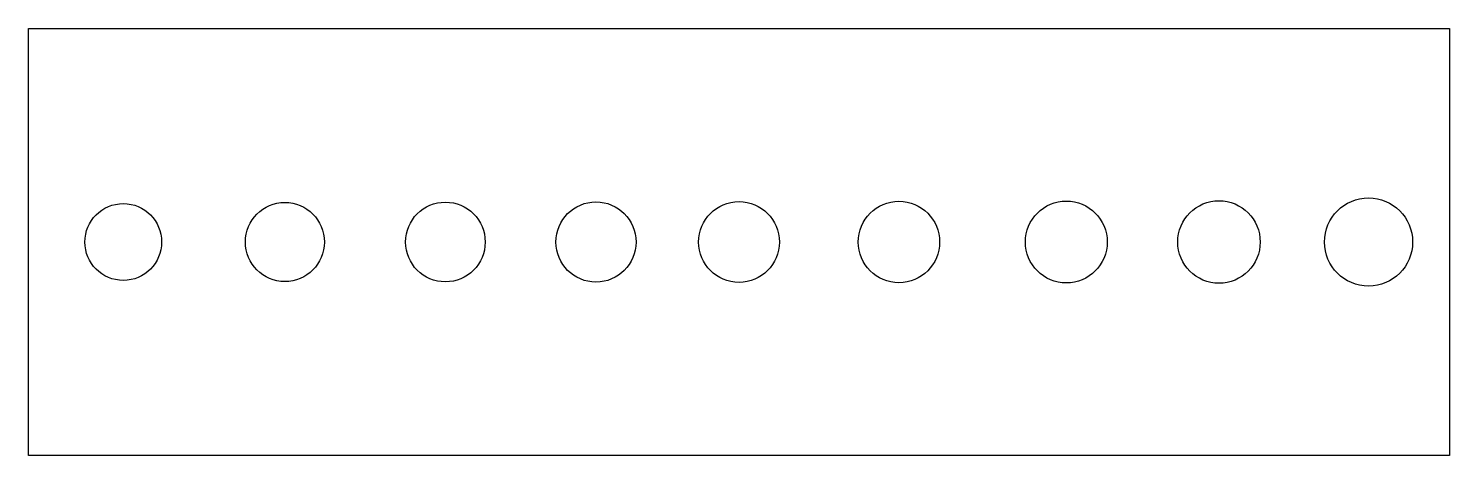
# Model space of a CAD drawing. Header units: centimetres. Extents: x -2.5 to 2.5, y -0.75 to 0.75.
import ezdxf

# ---------------------------------------------------------------- set-up
doc = ezdxf.new("R2010")
doc.units = ezdxf.units.CM

msp = doc.modelspace()

# ---------------------------------------------------------------- linework, layer by layer
at = {"color": 7, "linetype": 'Continuous', "lineweight": 25}
for p, q in [((-2.5, -0.75), (-2.5, 0.75)), ((-2.5, 0.75), (2.5, 0.75)), ((2.5, 0.75), (2.5, -0.75)), ((2.5, -0.75), (-2.5, -0.75))]:
    msp.add_line(p, q, dxfattribs=at)
for centre, radius in [((2.2149, 0), 0.155), ((-2.1663, 0), 0.135), ((-1.5977, 0), 0.139), ((-1.0331, 0), 0.14), ((-0.5032, 0), 0.141), ((0, 0), 0.142), ((0.5627, 0), 0.143), ((1.1516, 0), 0.144), ((1.6887, 0), 0.145)]:
    msp.add_circle(centre, radius, dxfattribs=at)

doc.saveas('drawing.dxf')
